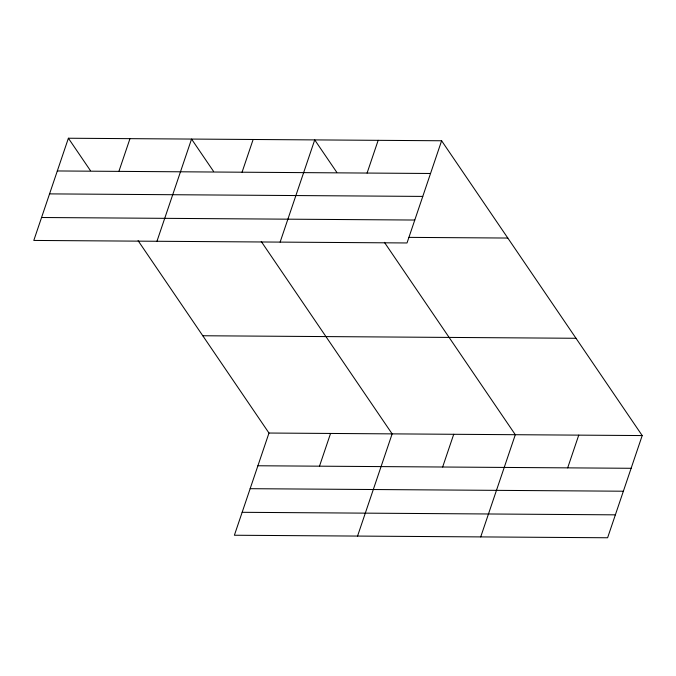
<?xml version="1.0" encoding="UTF-8"?>
<svg xmlns="http://www.w3.org/2000/svg" width="676" height="676" viewBox="0 0 676 676"><rect width="100%" height="100%" fill="white"/><g stroke="black" fill="none" stroke-linecap="round" stroke-linejoin="round"><path stroke-width="1.01" d="M68.394 138.234L33.8 240.436L407.02 242.963L441.614 140.76L68.394 138.234L90.457 170.665M118.9 171.374L129.978 138.648M156.959 241.273L191.553 139.07L213.616 171.493M242.059 172.211L253.137 139.484M280.126 242.101L314.72 139.907L336.783 172.329M138.081 240.656L268.98 433.037L234.386 535.24L607.606 537.766L642.2 435.564L441.614 140.76M367.085 173.056L378.163 140.338M319.486 466.178L330.564 433.451M357.553 536.068L392.139 433.874L261.249 241.493M442.645 467.015L453.723 434.288M480.712 536.905L515.306 434.702L384.407 242.329M567.679 467.86L578.749 435.133M57.316 170.96L430.536 173.487M49.559 193.885L422.77 196.412M41.557 217.503L414.777 220.038M408.997 237.377L507.803 238.045M202.783 335.752L576.003 338.279M268.98 433.037L642.2 435.564M257.902 465.764L631.122 468.291M250.145 488.689L623.365 491.215M242.152 512.307L615.371 514.842"/></g></svg>
